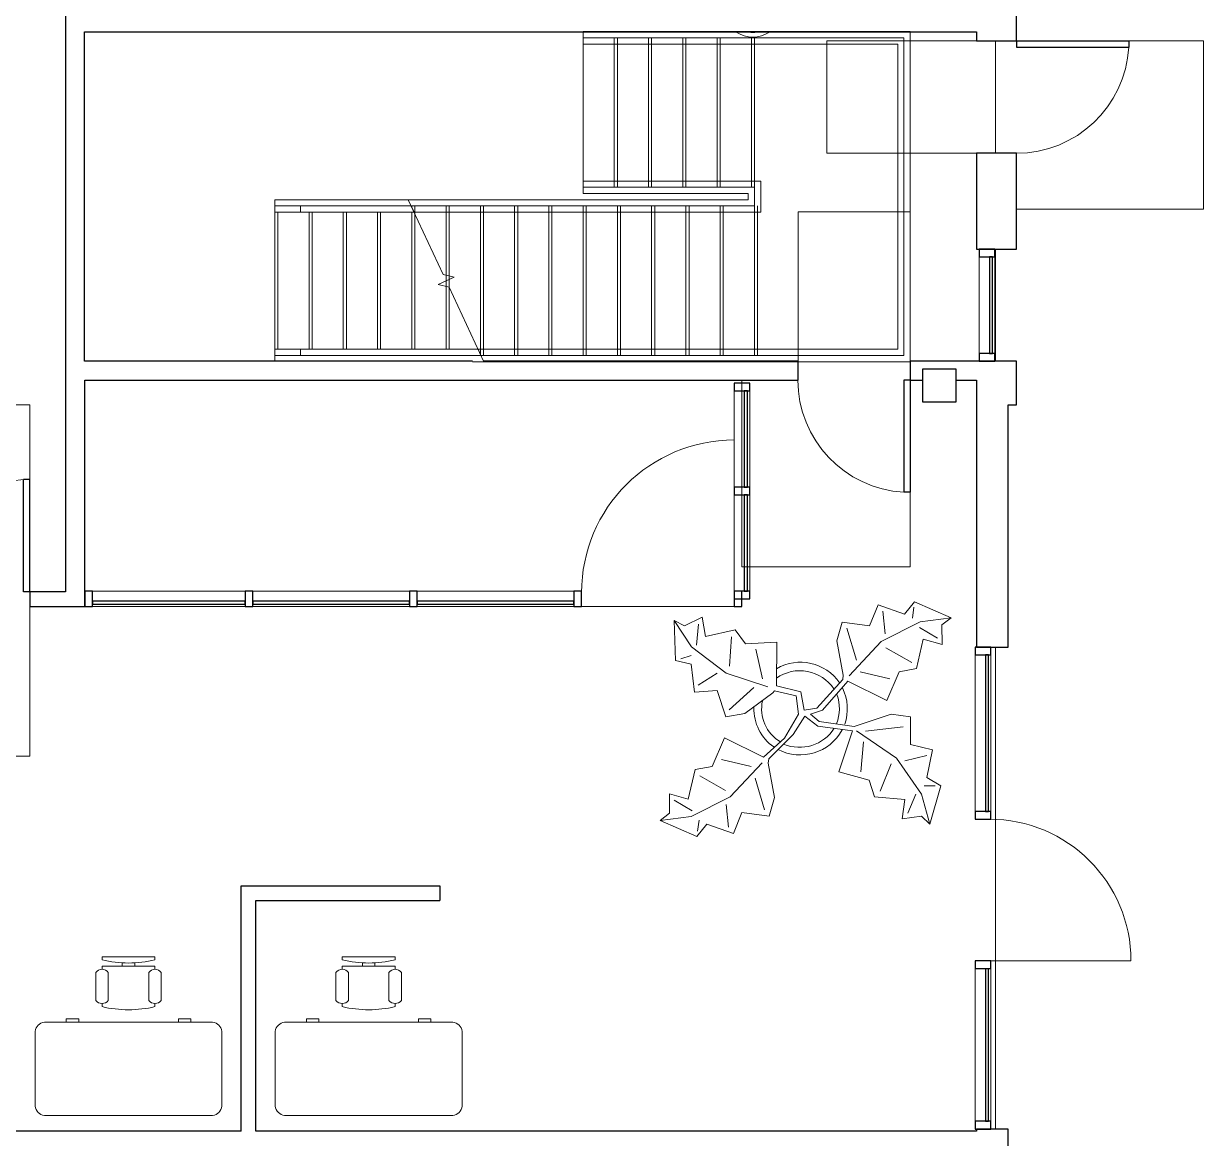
# Model space of a CAD drawing. Header units: millimetres. Extents: x 622 to 32901, y -1338 to 30648.
# Drawn here: x 23280 to 32901, y 13127 to 22218 of the extents above; entities that cross this region are included whole.
import ezdxf

# ---------------------------------------------------------------- set-up
doc = ezdxf.new("R2010")
doc.units = ezdxf.units.MM
doc.header["$MEASUREMENT"] = 0
for name, color, linetype, lineweight in [('A-010-M_ROOM_SEPARATION', 32, 'Continuous', 18), ('A-200-M_WALL_EXT', 113, 'Continuous', 18), ('A-200-M_WALL_INT', 2, 'Continuous', 18), ('A-214-M_CURT_WALL', 52, 'Continuous', 18), ('A-215-M_CURT_PANEL', 51, 'Continuous', 18), ('A-230-M_FLOOR', 192, 'Continuous', 18), ('A-242-M_STAIR', 31, 'Continuous', 18), ('A-242-MB_STAIR', 31, 'Continuous', 18), ('A-325-M_DOOR', 31, 'Continuous', 18), ('A-325-M_DOOR_PANEL', 31, 'Continuous', 18), ('A-340-M_RAILING', 11, 'Continuous', 18), ('A-700-M_FFE', 30, 'Continuous', 9), ('E-640-M_COMM', 231, 'Continuous', 9), ('S-280-M_COLUMN', 52, 'Continuous', 18)]:
    doc.layers.add(name, color=color, linetype=linetype, lineweight=lineweight)

# ---------------------------------------------------------------- blocks, each defined once
blk = doc.blocks.new('Door-Curtain-Wall-Single-Glass - Door-Curtain-Wall-Single-Glass-665438-Level 1')
at = {"layer": 'A-325-M_DOOR', "color": 8}
blk.add_arc((22.75, 2), 45.5, 90, 180, dxfattribs=at)
at = {"layer": 'A-325-M_DOOR_PANEL', "color": 8}
blk.add_line((22.75, 2.5), (22.75, 47.5), dxfattribs=at)
blk = doc.blocks.new('Single-Flush_BVL - 36_ x 84_-458278-Level 1')
at = {"layer": 'A-325-M_DOOR', "color": 8}
for p, q in [((-18, 54.44), (-18, 6.44)), ((18, 54.44), (-18, 54.44)), ((18, 6.44), (18, 54.44)), ((-36, -6.44), (-36, -66.44)), ((18, -66.44), (18, -6.44)), ((-36, -66.44), (18, -66.44))]:
    blk.add_line(p, q, dxfattribs=at)
blk.add_arc((18, -6.44), 36.07, 180, 266.8211, dxfattribs=at)
at = {"layer": 'A-325-M_DOOR_PANEL', "color": 55, "lineweight": 30}
for p, q in [((16, -6.44), (16, -42.45)), ((18, -6.44), (16, -6.44)), ((18, -6.44), (18, -42.45)), ((18, -42.45), (16, -42.45))]:
    blk.add_line(p, q, dxfattribs=at)
blk = doc.blocks.new('Rectangular Mullion - 2_5_ x 5_ rectangular-378835-Level 1')
at = {"layer": 'A-214-M_CURT_WALL', "color": 55, "lineweight": 30}
for p, q in [((0, 2.5), (-2.5, 2.5)), ((-2.5, 2.5), (-2.5, -2.5)), ((0, -2.5), (0, 2.5)), ((-2.5, -2.5), (0, -2.5))]:
    blk.add_line(p, q, dxfattribs=at)
blk = doc.blocks.new('Single-Flush_BVL - 36_ x 84_-673132-Level 1')
at = {"layer": 'A-325-M_DOOR', "color": 8}
for p, q in [((-18, 51), (-18, 3)), ((18, 51), (-18, 51)), ((18, 3), (18, 51)), ((-36, -3), (-36, -63)), ((18, -63), (18, -3)), ((-36, -63), (18, -63))]:
    blk.add_line(p, q, dxfattribs=at)
blk.add_arc((18, -3), 36.07, 180, 266.8211, dxfattribs=at)
at = {"layer": 'A-325-M_DOOR_PANEL', "color": 55, "lineweight": 30}
for p, q in [((16, -3), (16, -39.01)), ((18, -3), (16, -3)), ((18, -3), (18, -39.01)), ((18, -39.01), (16, -39.01))]:
    blk.add_line(p, q, dxfattribs=at)
blk = doc.blocks.new('Single-Flush_BVL - 36_ x 84_-458762-Level 1')
at = {"layer": 'A-325-M_DOOR', "color": 8}
for p, q in [((-36, 62.37), (18, 62.37)), ((-36, 2.37), (-36, 62.37)), ((18, 62.37), (18, 2.37)), ((-18, -50.38), (-18, -2.38)), ((18, -2.38), (18, -50.38)), ((18, -50.38), (-18, -50.38))]:
    blk.add_line(p, q, dxfattribs=at)
blk.add_arc((18, 2.37), 36.07, 93.1789, 180, dxfattribs=at)
at = {"layer": 'A-325-M_DOOR_PANEL', "color": 55, "lineweight": 30}
for p, q in [((16, 2.37), (16, 38.39)), ((18, 38.39), (16, 38.39)), ((18, 2.37), (18, 38.39)), ((18, 2.37), (16, 2.37))]:
    blk.add_line(p, q, dxfattribs=at)
blk = doc.blocks.new('Glulam-Western Species-Column - 10_75x10_5-390985-Level 1')
at = {"layer": 'S-280-M_COLUMN', "color": 55, "lineweight": 30}
for p, q in [((5.375, 5.25), (-5.375, 5.25)), ((-5.375, 5.25), (-5.375, -5.25)), ((5.375, -5.25), (5.375, 5.25)), ((-5.375, -5.25), (5.375, -5.25))]:
    blk.add_line(p, q, dxfattribs=at)
blk = doc.blocks.new('Top Rail Type - Top Rail_Internal_-393316-Level 1')
at = {"layer": 'A-340-M_RAILING', "color": 8}
for p, q in [((1594.56, 484.53), (1594.56, 486.53)), ((1594.56, 486.53), (1602.81, 486.53)), ((1602.81, 486.53), (1602.81, 484.53)), ((1602.81, 484.53), (1594.56, 484.53))]:
    blk.add_line(p, q, dxfattribs=at)
blk = doc.blocks.new('Top Rail Type - Top Rail_Internal_-V5-Level 1')
at = {"layer": 'A-340-M_RAILING', "color": 8}
for p, q in [((1693.56, 492.53), (1693.56, 494.53)), ((1745.56, 494.53), (1693.56, 494.53)), ((1745.56, 492.53), (1693.56, 492.53)), ((1750.56, 494.53), (1745.56, 494.53)), ((1748.56, 492.53), (1745.56, 492.53)), ((1748.56, 489.53), (1748.56, 492.53)), ((1750.56, 489.53), (1750.56, 494.53)), ((1748.56, 486.53), (1748.56, 489.53)), ((1750.56, 484.53), (1750.56, 489.53)), ((1594.56, 486.53), (1594.56, 484.53)), ((1594.56, 486.53), (1638.37, 486.53)), ((1639.3, 484.53), (1638.37, 486.53)), ((1638.37, 486.53), (1748.56, 486.53)), ((1594.56, 484.53), (1639.3, 484.53)), ((1639.3, 484.53), (1748.56, 484.53)), ((1748.56, 484.53), (1750.56, 484.53))]:
    blk.add_line(p, q, dxfattribs=at)
blk = doc.blocks.new('Top Rail Type - Top Rail_Internal_-393327-Level 1')
at = {"layer": 'A-340-M_RAILING', "color": 8}
for p, q in [((1594.56, 438.53), (1594.56, 440.53)), ((1594.56, 440.53), (1602.81, 440.53)), ((1602.81, 440.53), (1602.81, 438.53)), ((1602.81, 438.53), (1594.56, 438.53))]:
    blk.add_line(p, q, dxfattribs=at)
blk = doc.blocks.new('Top Rail Type - Top Rail_Internal_-V6-Level 1')
at = {"layer": 'A-340-M_RAILING', "color": 8}
for p, q in [((1693.56, 538.53), (1693.56, 540.53)), ((1759.56, 540.53), (1693.56, 540.53)), ((1759.56, 538.53), (1693.56, 538.53)), ((1796.56, 540.53), (1759.56, 540.53)), ((1794.56, 538.53), (1759.56, 538.53)), ((1794.56, 440.53), (1794.56, 538.53)), ((1796.56, 438.53), (1796.56, 540.53)), ((1594.56, 440.53), (1594.56, 438.53)), ((1594.56, 440.53), (1659.82, 440.53)), ((1660.75, 438.53), (1659.82, 440.53)), ((1659.82, 440.53), (1748.56, 440.53)), ((1748.56, 440.53), (1794.56, 440.53)), ((1594.56, 438.53), (1660.75, 438.53)), ((1660.75, 438.53), (1748.56, 438.53)), ((1748.56, 438.53), (1796.56, 438.53))]:
    blk.add_line(p, q, dxfattribs=at)
blk = doc.blocks.new('System Panel - Glazed-696179-Level 1')
at = {"layer": 'A-215-M_CURT_PANEL', "color": 55, "lineweight": 30}
for p, q in [((15.4375, 1.75), (-15.4375, 1.75)), ((-15.4375, 1.75), (-15.4375, 0.75)), ((-15.4375, 0.75), (15.4375, 0.75)), ((15.4375, 0.75), (15.4375, 1.75))]:
    blk.add_line(p, q, dxfattribs=at)
blk = doc.blocks.new('Rectangular Mullion - 2_5_ x 5_ rectangular-696177-Level 1')
at = {"layer": 'A-214-M_CURT_WALL', "color": 8}
for p, q in [((1742.06, 396.28), (1742.06, 427.16)), ((1747.06, 396.28), (1747.06, 427.16))]:
    blk.add_line(p, q, dxfattribs=at)
blk = doc.blocks.new('Rectangular Mullion - 2_5_ x 5_ rectangular-341514-Level 1')
at = {"layer": 'A-214-M_CURT_WALL', "color": 55, "lineweight": 30}
for p, q in [((-2.5, 2.5), (0, 2.5)), ((-2.5, -2.5), (-2.5, 2.5)), ((0, 2.5), (0, -2.5)), ((0, -2.5), (-2.5, -2.5))]:
    blk.add_line(p, q, dxfattribs=at)
blk = doc.blocks.new('Rectangular Mullion - 2_5_ x 5_ rectangular-341525-Level 1')
at = {"layer": 'A-214-M_CURT_WALL', "color": 55, "lineweight": 30}
for p, q in [((0, 2.5), (-2.5, 2.5)), ((-2.5, 2.5), (-2.5, -2.5)), ((0, -2.5), (0, 2.5)), ((-2.5, -2.5), (0, -2.5))]:
    blk.add_line(p, q, dxfattribs=at)
blk = doc.blocks.new('Rectangular Mullion - 2_5_ x 5_ rectangular-341508-Level 1')
at = {"layer": 'A-214-M_CURT_WALL', "color": 55, "lineweight": 30}
for p, q in [((-1.25, 2.5), (1.25, 2.5)), ((-1.25, -2.5), (-1.25, 2.5)), ((1.25, 2.5), (1.25, -2.5)), ((1.25, -2.5), (-1.25, -2.5))]:
    blk.add_line(p, q, dxfattribs=at)
blk = doc.blocks.new('Door-Curtain-Wall-Single-Glass - Door-Curtain-Wall-Single-Glass-696195-Level 1')
at = {"layer": 'A-325-M_DOOR', "color": 8}
blk.add_arc((24.5, 2), 49, 90, 180, dxfattribs=at)
blk = doc.blocks.new('System Panel - Glazed-696196-Level 1')
at = {"layer": 'A-215-M_CURT_PANEL', "color": 55, "lineweight": 30}
for p, q in [((25.12, 1.75), (-25.12, 1.75)), ((-25.12, 1.75), (-25.12, 0.75)), ((-25.12, 0.75), (25.12, 0.75)), ((25.12, 0.75), (25.12, 1.75))]:
    blk.add_line(p, q, dxfattribs=at)
blk = doc.blocks.new('System Panel - Glazed-696197-Level 1')
at = {"layer": 'A-215-M_CURT_PANEL', "color": 55, "lineweight": 30}
for p, q in [((24.5, 1.75), (-24.5, 1.75)), ((-24.5, 1.75), (-24.5, 0.75)), ((-24.5, 0.75), (24.5, 0.75)), ((24.5, 0.75), (24.5, 1.75))]:
    blk.add_line(p, q, dxfattribs=at)
blk = doc.blocks.new('Rectangular Mullion - 2_5_ x 5_ rectangular-335813-Level 1')
at = {"layer": 'A-214-M_CURT_WALL', "color": 8}
for p, q in [((1640.31, 362.91), (1690.56, 362.91)), ((1640.31, 357.91), (1690.56, 357.91))]:
    blk.add_line(p, q, dxfattribs=at)
blk = doc.blocks.new('Rectangular Mullion - 2_5_ x 5_ rectangular-571055-Level 1')
at = {"layer": 'A-214-M_CURT_WALL', "color": 8}
for p, q in [((1536.06, 362.91), (1585.06, 362.91)), ((1536.06, 357.91), (1585.06, 357.91))]:
    blk.add_line(p, q, dxfattribs=at)
blk = doc.blocks.new('Rectangular Mullion - 2_5_ x 5_ rectangular-664213-Level 1')
at = {"layer": 'A-214-M_CURT_WALL', "color": 55, "lineweight": 30}
for p, q in [((0, 2.5), (-2.5, 2.5)), ((-2.5, 2.5), (-2.5, -2.5)), ((0, -2.5), (0, 2.5)), ((-2.5, -2.5), (0, -2.5))]:
    blk.add_line(p, q, dxfattribs=at)
blk = doc.blocks.new('System Panel - Glazed-378836-Level 1')
at = {"layer": 'A-215-M_CURT_PANEL', "color": 55, "lineweight": 30}
for p, q in [((25.13, 1.75), (-25.13, 1.75)), ((-25.13, 1.75), (-25.13, 0.75)), ((-25.13, 0.75), (25.13, 0.75)), ((25.13, 0.75), (25.13, 1.75))]:
    blk.add_line(p, q, dxfattribs=at)
blk = doc.blocks.new('System Panel - Glazed-571059-Level 1')
at = {"layer": 'A-215-M_CURT_PANEL', "color": 55, "lineweight": 30}
for p, q in [((24.5, 1.75), (-24.5, 1.75)), ((-24.5, 1.75), (-24.5, 0.75)), ((-24.5, 0.75), (24.5, 0.75)), ((24.5, 0.75), (24.5, 1.75))]:
    blk.add_line(p, q, dxfattribs=at)
blk = doc.blocks.new('Rectangular Mullion - 2_5_ x 5_ rectangular-378838-Level 1')
at = {"layer": 'A-214-M_CURT_WALL', "color": 55, "lineweight": 30}
for p, q in [((-2.5, 2.5), (0, 2.5)), ((-2.5, -2.5), (-2.5, 2.5)), ((0, 2.5), (0, -2.5)), ((0, -2.5), (-2.5, -2.5))]:
    blk.add_line(p, q, dxfattribs=at)
blk = doc.blocks.new('Rectangular Mullion - 2_5_ x 5_ rectangular-341510-Level 1')
at = {"layer": 'A-214-M_CURT_WALL', "color": 8}
for p, q in [((1335.18, -332.59), (1385.43, -332.59)), ((1385.43, -337.59), (1335.18, -337.59))]:
    blk.add_line(p, q, dxfattribs=at)
blk = doc.blocks.new('Rectangular Mullion - 2_5_ x 5_ rectangular-571056-Level 1')
at = {"layer": 'A-214-M_CURT_WALL', "color": 8}
for p, q in [((1819.43, 192.66), (1819.43, 241.66)), ((1824.43, 241.66), (1824.43, 192.66))]:
    blk.add_line(p, q, dxfattribs=at)
blk = doc.blocks.new('Rectangular Mullion - 2_5_ x 5_ rectangular-378831-Level 1')
at = {"layer": 'A-214-M_CURT_WALL', "color": 55, "lineweight": 30}
for p, q in [((-1.25, 2.5), (1.25, 2.5)), ((-1.25, -2.5), (-1.25, 2.5)), ((1.25, 2.5), (1.25, -2.5)), ((1.25, -2.5), (-1.25, -2.5))]:
    blk.add_line(p, q, dxfattribs=at)
blk = doc.blocks.new('System Panel - Glazed-527979-Level 1')
at = {"layer": 'A-215-M_CURT_PANEL', "color": 55, "lineweight": 30}
for p, q in [((15.5, 1.75), (-15.5, 1.75)), ((-15.5, 1.75), (-15.5, 0.75)), ((-15.5, 0.75), (15.5, 0.75)), ((15.5, 0.75), (15.5, 1.75))]:
    blk.add_line(p, q, dxfattribs=at)
blk = doc.blocks.new('Rectangular Mullion - 2_5_ x 5_ rectangular-527977-Level 1')
at = {"layer": 'A-214-M_CURT_WALL', "color": 8}
for p, q in [((1820.75, 439.16), (1820.75, 470.16)), ((1825.75, 439.16), (1825.75, 470.16))]:
    blk.add_line(p, q, dxfattribs=at)
blk = doc.blocks.new('TV_BVL - Conference Room TV - 65_-560267-Level 1')
at = {"layer": 'E-640-M_COMM'}
for p, q in [((-28.35, 1.94), (-28.35, -1.94)), ((28.35, 1.94), (-28.35, 1.94)), ((28.35, -1.94), (28.35, 1.94)), ((-28.35, -1.94), (28.35, -1.94))]:
    blk.add_line(p, q, dxfattribs=at)
for radius, start, end in [(9.7, 56.6266, 123.3734), (8.24, 80.5883, 99.4117), (9.7, 167.6816, 168.463), (8.24, 165.4562, 166.391), (8.24, 13.609, 14.5438), (9.7, 11.537, 12.3184), (9.7, 191.537, 348.463), (8.24, 193.609, 346.391)]:
    blk.add_arc((0, 0), radius, start, end, dxfattribs=at)
blk = doc.blocks.new('Plant - Rubber or Philodendron')
at = {"linetype": 'Continuous'}
for p, q in [((13.3837, 12.301), (14.68, 13.9039)), ((14.68, 13.9039), (19.3848, 11.8146)), ((8.8871, 10.7908), (9.9809, 13.4933)), ((9.9809, 13.4933), (13.3837, 12.301)), ((10.5828, 12.6946), (10.8893, 9.7953)), ((14.5816, 13.2037), (14.3848, 11.8033)), ((-16.2005, 11.4774), (-13.9899, 8.1064)), ((-16.2005, 11.4774), (-14.8639, 10.7964)), ((-16.0159, 6.3329), (-16.2005, 11.4774)), ((-14.8639, 10.7964), (-12.6195, 11.8975)), ((-13.3174, 8.325), (-13.0735, 11.0065)), ((-12.6195, 11.8975), (-12.1909, 9.4345)), ((4.6914, 8.8812), (5.3859, 11.2828)), ((5.3859, 11.2828), (8.8871, 10.7908)), ((15.3859, 11.3055), (10.3916, 8.7942)), ((15.2875, 10.6053), (17.5907, 9.2105)), ((19.3848, 11.8146), (15.3859, 11.3055)), ((19.3848, 11.8146), (18.1868, 10.9119)), ((18.1868, 10.9119), (18.1925, 8.4119)), ((-12.1909, 9.4345), (-8.3829, 10.3)), ((-8.8369, 9.409), (-9.0894, 5.6095)), ((-8.3829, 10.3), (-7.0549, 8.501)), ((5.9878, 10.4842), (7.1971, 6.3869)), ((15.7909, 9.1065), (14.8995, 5.3044)), ((18.1925, 8.4119), (15.7909, 9.1065)), ((-13.9899, 8.1064), (-9.5434, 4.7185)), ((-7.0549, 8.501), (-3.0284, 8.6941)), ((-4.8529, 4.012), (-5.7184, 7.82)), ((-3.0284, 8.6941), (-3.0709, 3.1041)), ((4.6914, 8.8812), (5.5014, 4.4831)), ((10.3916, 8.7942), (6.2847, 4.4028)), ((14.2977, 6.1031), (10.9934, 7.9956)), ((-14.0069, 5.8704), (-16.0159, 6.3329)), ((-15.3434, 6.5514), (-13.9984, 6.9884)), ((-13.5868, 2.2894), (-14.0069, 5.8704)), ((-13.1329, 3.1804), (-10.6614, 4.727)), ((-9.5434, 4.7185), (-4.1917, 2.9888)), ((7.7005, 4.8881), (11.5025, 3.9967)), ((12.7005, 4.8994), (11.1089, 1.1958)), ((14.8995, 5.3044), (12.7005, 4.8994)), ((-3.0709, 3.1041), (0.0797, 2.3163)), ((2.1141, 0.2298), (5.4346, 3.9146)), ((6.1032, 3.6844), (2.8262, -0.031)), ((5.4346, 3.9146), (5.5014, 4.4831)), ((11.1089, 1.1958), (6.1032, 3.6844)), ((-10.6784, 2.491), (-13.5868, 2.2894)), ((-9.5858, -0.8715), (-10.6784, 2.491)), ((-9.1318, 0.0195), (-5.9793, 2.9025)), ((-7.1228, -0.443), (-3.5248, 2.2131)), ((-3.5248, 2.2131), (-3.3011, 2.4355)), ((-3.3011, 2.4355), (-0.5306, 1.7947)), ((-0.5306, 1.7947), (-0.2255, -0.5527)), ((-0.5306, 1.7947), (-0.5306, 1.7947)), ((0.0797, 2.3163), (0.4866, -0.031)), ((0.4866, -0.031), (2.1141, 0.2298)), ((-7.1228, -0.443), (-9.5858, -0.8715)), ((-2.019, -3.6148), (-0.2255, -0.5527)), ((-0.9375, -3.1608), (0.5883, -0.8135)), ((0.5883, -0.8135), (2.2447, -2.0916)), ((2.8262, -0.031), (1.3003, -0.5527)), ((1.3003, -0.5527), (2.4193, -1.4655)), ((2.4193, -1.4655), (6.895, -2.1175)), ((11.6605, -0.5413), (6.895, -2.1175)), ((11.6605, -0.5413), (14.1354, -0.8948)), ((14.1354, -0.8948), (14.1354, -4.4304)), ((2.2447, -2.0916), (6.7108, -2.6626)), ((4.943, -7.9659), (6.7108, -2.6626)), ((12.3677, -6.1981), (7.219, -2.6772)), ((8.3544, -2.7453), (13.1973, -2.1704)), ((-11.3237, -7.2629), (-9.7321, -3.5593)), ((-9.7321, -3.5593), (-4.7264, -6.0479)), ((-2.019, -3.6148), (-4.7264, -6.0479)), ((-4.0579, -6.2781), (-0.9375, -3.1608)), ((8.125, -4.0768), (7.7715, -7.9659)), ((14.1354, -4.4304), (16.9638, -5.1375)), ((16.2567, -5.8446), (13.4283, -6.5517)), ((16.9638, -5.1375), (16.2567, -8.673)), ((-13.5228, -7.6679), (-11.3237, -7.2629)), ((-6.3237, -7.2516), (-10.1257, -6.3602)), ((-9.0148, -11.1577), (-4.9047, -6.8122)), ((-4.1246, -6.8466), (-4.0579, -6.2781)), ((-3.3146, -11.2447), (-4.1246, -6.8466)), ((10.2463, -10.4408), (11.6605, -6.9053)), ((15.5496, -10.7943), (12.3677, -6.1981)), ((-14.4141, -11.4699), (-13.5228, -7.6679)), ((-12.921, -8.4665), (-9.6166, -10.359)), ((-4.611, -12.8477), (-5.8203, -8.7504)), ((8.8321, -9.0266), (4.943, -7.9659)), ((9.5392, -11.1479), (8.8321, -9.0266)), ((16.2567, -8.673), (18.0245, -9.7337)), ((17.3174, -9.7337), (15.9032, -9.7337)), ((18.0245, -9.7337), (16.6103, -14.6834)), ((-16.8157, -10.7754), (-14.4141, -11.4699)), ((-16.8101, -13.2754), (-16.8157, -10.7754)), ((-13.9107, -12.9688), (-16.2139, -11.574)), ((-14.0091, -13.669), (-9.0148, -11.1577)), ((-3.3146, -11.2447), (-4.0092, -13.6463)), ((13.4283, -11.5015), (9.5392, -11.1479)), ((13.0748, -13.9763), (13.4283, -11.5015)), ((14.8425, -10.7943), (13.7819, -13.2692)), ((16.6103, -14.6834), (15.5496, -10.7943)), ((-18.008, -14.1781), (-16.8101, -13.2754)), ((-9.206, -15.0581), (-9.5126, -12.1588)), ((-7.5103, -13.1543), (-8.6042, -15.8568)), ((-4.0092, -13.6463), (-7.5103, -13.1543)), ((15.5496, -13.6228), (13.0748, -13.9763)), ((16.6103, -14.6834), (15.5496, -13.6228)), ((-18.008, -14.1781), (-14.0091, -13.669)), ((-13.3032, -16.2674), (-18.008, -14.1781)), ((-12.0069, -14.6645), (-13.3032, -16.2674)), ((-13.2048, -15.5672), (-13.008, -14.1668)), ((-8.6042, -15.8568), (-12.0069, -14.6645))]:
    blk.add_line(p, q, dxfattribs=at)
for centre, radius, start, end in [((0, 0), 6.1275, 34.37569, 120.1028), ((-0.0601, -0.2075), 5.2461, 33.82192, 124.9414), ((-0.2664, 0.1682), 5.2775, 338.4094, 20.03007), ((-0.098, 0.1364), 6.1288, 341.2017, 26.09184), ((0.0308, 0.1664), 6, 178.6147, 235.1169), ((0.0308, 0.1664), 5, 168.1647, 238.6725), ((-0.0234, 0.3825), 6.1492, 242.5812, 331.2714), ((-0.1102, 0.4886), 5.2883, 247.3711, 327.472)]:
    blk.add_arc(centre, radius, start, end, dxfattribs=at)
blk = doc.blocks.new('Desk - 30 x 60 in.')
at = {"linetype": 'Continuous'}
for p, q in [((-26.999995, 0), (26.999995, 0)), ((-29.999995, -27), (-29.999995, -3)), ((29.999995, -3), (29.999995, -27)), ((26.999995, -30), (-26.999995, -30)), ((-20.000005, -30), (-20.000005, -31)), ((-16.000005, -31), (-16.000005, -30)), ((15.999995, -31), (15.999995, -30)), ((19.999995, -30), (19.999995, -31)), ((-20.000005, -31), (-16.000005, -31)), ((19.999995, -31), (15.999995, -31))]:
    blk.add_line(p, q, dxfattribs=at)
for centre, start, end in [((-26.499995, -3.5), 98.1301, 171.8699), ((26.499995, -3.5), 8.130102, 81.8699), ((-26.499995, -26.5), 188.1301, 261.8699), ((26.499995, -26.5), 278.1301, 351.8699)]:
    blk.add_arc(centre, 3.535534, start, end, dxfattribs=at)
blk = doc.blocks.new('Chair - Desk')
at = {"linetype": 'Continuous'}
for p, q in [((-8.5, 0), (-8.5, -1)), ((-8.5, 0), (8.5, 0)), ((8.5, 0), (8.5, -1)), ((-8.5, -3), (-8.5, -4)), ((-8.5, -3), (8.5, -3)), ((-2, -3), (-2, -1.9355)), ((2, -1.9576), (2, -3)), ((8.5, -3), (8.5, -4)), ((-10.5, -5), (-10.5, -14)), ((-6.5, -14), (-6.5, -5)), ((6.5, -5), (6.5, -14)), ((10.5, -14), (10.5, -5)), ((-8.5, -15), (-8.5, -16)), ((8.5, -15), (8.5, -16))]:
    blk.add_line(p, q, dxfattribs=at)
for centre, radius, start, end in [((0, 34.625), 36.625, 256.5803, 283.4197), ((-8.5, -6.5), 2.5, 36.8699, 143.1301), ((8.5, -6.5), 2.5, 36.8699, 143.1301), ((-8.5, -12.5), 2.5, 216.8699, 323.1301), ((8.5, -12.5), 2.5, 216.8699, 323.1301), ((0, 19.625), 36.625, 256.5803, 283.4197)]:
    blk.add_arc(centre, radius, start, end, dxfattribs=at)

msp = doc.modelspace()

# ---------------------------------------------------------------- linework, layer by layer
at = {"layer": 'A-010-M_ROOM_SEPARATION', "color": 8}
msp.add_line((27830.1, 17463.9), (29074.7, 17463.9), dxfattribs=at)
at = {"layer": 'A-200-M_WALL_EXT', "color": 55, "lineweight": 30}
for p, q in [((31376.6, 22077.2), (31376.6, 22505.8)), ((31049.5, 22150.2), (31049.5, 22077.2)), ((31049.5, 22077.2), (31376.6, 22077.2)), ((31049.5, 21162.8), (31049.5, 20378.5)), ((31376.6, 21162.8), (31049.5, 21162.8)), ((31376.6, 20378.5), (31376.6, 21162.8)), ((31049.5, 20378.5), (31376.6, 20378.5)), ((31376.6, 19464.1), (31049.5, 19464.1)), ((31376.6, 19108.5), (31376.6, 19464.1)), ((31049.5, 19311.7), (31049.5, 17133.7)), ((31308.4, 17133.7), (31308.4, 19108.5)), ((31308.4, 19108.5), (31376.6, 19108.5)), ((31049.5, 17133.7), (31308.4, 17133.7)), ((31049.5, 13203), (31049.5, 13187.2)), ((31308.4, 13203), (31049.5, 13203)), ((31308.4, 12256.9), (31308.4, 13203))]:
    msp.add_line(p, q, dxfattribs=at)
at = {"layer": 'A-200-M_WALL_INT', "color": 55, "lineweight": 30}
for p, q in [((23623.2, 22302.6), (23623.2, 17584.5)), ((23775.6, 22150.2), (31049.5, 22150.2)), ((23775.6, 19464.1), (23775.6, 22150.2)), ((26941.1, 19464.1), (23775.6, 19464.1)), ((29595.4, 19464.1), (27031.7, 19464.1)), ((29595.4, 19311.7), (29595.4, 19464.1)), ((31049.5, 19464.1), (30509.8, 19464.1)), ((30509.8, 19464.1), (30509.8, 19311.7)), ((23778.8, 17463.9), (23778.8, 19311.7)), ((23778.8, 19311.7), (29595.4, 19311.7)), ((30509.8, 19311.7), (30611.4, 19311.7)), ((30884.4, 19311.7), (31049.5, 19311.7)), ((23623.2, 17584.5), (23331.1, 17584.5)), ((23331.1, 17584.5), (23331.1, 17463.9)), ((23331.1, 17463.9), (23778.8, 17463.9)), ((25055, 13187.2), (25055, 15187.2)), ((25055, 15187.2), (26675, 15187.2)), ((26675, 15187.2), (26675, 15067.2)), ((25175, 13187.2), (25175, 15067.2)), ((25175, 15067.2), (26675, 15067.2)), ((25055, 13187.2), (21251.5, 13187.2)), ((31049.5, 13187.2), (25175, 13187.2))]:
    msp.add_line(p, q, dxfattribs=at)
at = {"layer": 'A-230-M_FLOOR', "color": 8}
for p, q in [((31205.1, 21162.8), (31205.1, 22077.2)), ((31205.1, 19464.1), (31205.1, 20378.5)), ((31205.1, 13203), (31205.1, 17133.7))]:
    msp.add_line(p, q, dxfattribs=at)
at = {"layer": 'A-242-M_STAIR', "color": 8}
for p, q in [((25328.2, 20781.8), (25328.2, 20731)), ((25328.2, 20781.8), (26417.2, 20781.8)), ((25328.2, 20680.2), (25328.2, 19562.6)), ((25353.6, 20680.2), (25353.6, 19562.6)), ((25607.6, 20680.2), (25607.6, 19562.6)), ((25633, 20680.2), (25633, 19562.6)), ((25887, 20680.2), (25887, 19562.6)), ((25912.4, 20680.2), (25912.4, 19562.6)), ((26166.4, 20680.2), (26166.4, 19562.6)), ((26191.8, 20680.2), (26191.8, 19562.6)), ((26445.8, 20680.2), (26445.8, 19562.6)), ((26471.2, 20666.1), (26471.2, 19562.6)), ((26725.2, 20167.3), (26725.2, 20121.4)), ((26750.6, 20161.1), (26750.6, 20133.2)), ((26725.2, 20075.4), (26725.2, 19562.6)), ((26750.6, 20066.9), (26750.6, 19562.6)), ((25328.2, 19511.8), (25328.2, 19464.1)), ((26941.1, 19461), (27033.1, 19461))]:
    msp.add_line(p, q, dxfattribs=at)
at = {"layer": 'A-242-MB_STAIR', "color": 8}
for p, q in [((27842.8, 22153.4), (27842.8, 22102.6)), ((29460.5, 22153.4), (27842.8, 22153.4)), ((30509.8, 22153.4), (29460.5, 22153.4)), ((30509.8, 19461), (30509.8, 22153.4)), ((29460.5, 22102.6), (27842.8, 22102.6)), ((27842.8, 20883.4), (27842.8, 22102.6)), ((28096.8, 20883.4), (28096.8, 22102.6)), ((28122.2, 20883.4), (28122.2, 22102.6)), ((28376.2, 20883.4), (28376.2, 22102.6)), ((28401.6, 20883.4), (28401.6, 22102.6)), ((28655.6, 20883.4), (28655.6, 22102.6)), ((28681, 20883.4), (28681, 22102.6)), ((28935, 20883.4), (28935, 22102.6)), ((28960.4, 20883.4), (28960.4, 22102.6)), ((29214.4, 20883.4), (29214.4, 22102.6)), ((29239.8, 20883.4), (29239.8, 22102.6)), ((30459, 22102.6), (29460.5, 22102.6)), ((30459, 19511.8), (30459, 22102.6)), ((27842.8, 20883.4), (27842.8, 20832.6)), ((29239.8, 20883.4), (27842.8, 20883.4)), ((29239.8, 20832.6), (29239.8, 20883.4)), ((26417.2, 20781.8), (29189, 20781.8)), ((26701, 20173.2), (26417.2, 20781.8)), ((29189, 20832.6), (27842.8, 20832.6)), ((29189, 20832.6), (29189, 20781.8)), ((29239.8, 20832.6), (29239.8, 20731)), ((26440.9, 20731), (29189, 20731)), ((26445.8, 20731), (26445.8, 20720.5)), ((26471.2, 20731), (26471.2, 20666.1)), ((26725.2, 20731), (26725.2, 20167.3)), ((26750.6, 20731), (26750.6, 20161.1)), ((27004.6, 20731), (27004.6, 19522.2)), ((27030, 20731), (27030, 19511.8)), ((27284, 20731), (27284, 19511.8)), ((27309.4, 20731), (27309.4, 19511.8)), ((27563.4, 20731), (27563.4, 19511.8)), ((27588.8, 20731), (27588.8, 19511.8)), ((27842.8, 20731), (27842.8, 19511.8)), ((27868.2, 20731), (27868.2, 19511.8)), ((28122.2, 20731), (28122.2, 19511.8)), ((28147.6, 20731), (28147.6, 19511.8)), ((28401.6, 20731), (28401.6, 19511.8)), ((28427, 20731), (28427, 19511.8)), ((28681, 20731), (28681, 19511.8)), ((28706.4, 20731), (28706.4, 19511.8)), ((28960.4, 20731), (28960.4, 19511.8)), ((28985.8, 20731), (28985.8, 19511.8)), ((29189, 20731), (29239.8, 20731)), ((29189, 20731), (29239.8, 20731)), ((29239.8, 20731), (29239.8, 19511.8)), ((29265.2, 20731), (29265.2, 19511.8)), ((26660.5, 20091.2), (26789.9, 20151.6)), ((26789.9, 20151.6), (26701, 20173.2)), ((26725.2, 20121.4), (26725.2, 20075.4)), ((26750.6, 20133.2), (26750.6, 20066.9)), ((26749.3, 20069.6), (26660.5, 20091.2)), ((27033.1, 19461), (26749.3, 20069.6)), ((27009.5, 19511.8), (29298.5, 19511.8)), ((27033.1, 19461), (29298.5, 19461)), ((29298.5, 19511.8), (30459, 19511.8)), ((29298.5, 19461), (30509.8, 19461))]:
    msp.add_line(p, q, dxfattribs=at)

# ---------------------------------------------------------------- block references
at = {"layer": 'A-214-M_CURT_WALL', "color": 8, "xscale": 25.4, "yscale": 25.4, "zscale": 25.4}
for name, p, rotation in [('Rectangular Mullion - 2_5_ x 5_ rectangular-341525-Level 1', (31136.9, 20378.5), 89.99999999999937), ('Rectangular Mullion - 2_5_ x 5_ rectangular-341525-Level 1', (29138.2, 19286.3), 90), ('Rectangular Mullion - 2_5_ x 5_ rectangular-378835-Level 1', (31103.5, 17133.7), 89.99999999999987), ('Rectangular Mullion - 2_5_ x 5_ rectangular-341510-Level 1', (22592.1, -18119.9), 90.00000000000018)]:
    msp.add_blockref(name, p, dxfattribs=dict(at, rotation=rotation))
for name, p in [('Rectangular Mullion - 2_5_ x 5_ rectangular-527977-Level 1', (-15173.6, 8373.1)), ('Rectangular Mullion - 2_5_ x 5_ rectangular-696177-Level 1', (-15173.6, 8373.1)), ('Rectangular Mullion - 2_5_ x 5_ rectangular-696177-Level 1', (-15173.6, 7525.4)), ('Rectangular Mullion - 2_5_ x 5_ rectangular-571055-Level 1', (-15173.6, 8373.1)), ('Rectangular Mullion - 2_5_ x 5_ rectangular-335813-Level 1', (-16513.5, 8373.1)), ('Rectangular Mullion - 2_5_ x 5_ rectangular-335813-Level 1', (-15173.6, 8373.1)), ('Rectangular Mullion - 2_5_ x 5_ rectangular-664213-Level 1', (29138.2, 17527.4)), ('Rectangular Mullion - 2_5_ x 5_ rectangular-571056-Level 1', (-15173.6, 8373.1))]:
    msp.add_blockref(name, p, dxfattribs=at)
at = {"layer": 'A-214-M_CURT_WALL', "color": 8, "extrusion": (0, 0, -1), "xscale": 25.4, "yscale": 25.4, "zscale": 25.4}
for name, p, rotation in [('Rectangular Mullion - 2_5_ x 5_ rectangular-341514-Level 1', (-31136.9, 19464.1), 270.0000000000006), ('Rectangular Mullion - 2_5_ x 5_ rectangular-341508-Level 1', (-29138.2, 18406.9), 270), ('Rectangular Mullion - 2_5_ x 5_ rectangular-341514-Level 1', (-29138.2, 17527.4), 270), ('Rectangular Mullion - 2_5_ x 5_ rectangular-378831-Level 1', (-31103.5, 15762.1), 270.0000000000001), ('Rectangular Mullion - 2_5_ x 5_ rectangular-378831-Level 1', (-31103.5, 14542.9), 270.0000000000001), ('Rectangular Mullion - 2_5_ x 5_ rectangular-378838-Level 1', (-31103.5, 13203), 270.0000000000001)]:
    msp.add_blockref(name, p, dxfattribs=dict(at, rotation=rotation))
for name, p in [('Rectangular Mullion - 2_5_ x 5_ rectangular-341514-Level 1', (-23778.8, 17527.4)), ('Rectangular Mullion - 2_5_ x 5_ rectangular-341508-Level 1', (-25118.6, 17527.4)), ('Rectangular Mullion - 2_5_ x 5_ rectangular-341508-Level 1', (-26458.5, 17527.4)), ('Rectangular Mullion - 2_5_ x 5_ rectangular-341508-Level 1', (-27798.3, 17527.4))]:
    msp.add_blockref(name, p, dxfattribs=at)
at = {"layer": 'A-215-M_CURT_PANEL', "color": 8, "xscale": 25.4, "yscale": 25.4, "zscale": 25.4}
for name, p, rotation in [('System Panel - Glazed-527979-Level 1', (31136.9, 19921.3), 269.9999999999994), ('System Panel - Glazed-696179-Level 1', (29138.2, 18830.7), 270), ('System Panel - Glazed-696179-Level 1', (29138.2, 17983), 270), ('System Panel - Glazed-696197-Level 1', (24464.6, 17527.4), 180), ('System Panel - Glazed-696196-Level 1', (25788.6, 17527.4), 180), ('System Panel - Glazed-696196-Level 1', (27128.4, 17527.4), 180), ('System Panel - Glazed-378836-Level 1', (31103.5, 16432), 269.9999999999999), ('System Panel - Glazed-571059-Level 1', (31103.5, 13888.8), 269.9999999999999)]:
    msp.add_blockref(name, p, dxfattribs=dict(at, rotation=rotation))
at = {"layer": 'A-325-M_DOOR', "color": 8, "xscale": 25.4, "yscale": 25.4, "zscale": 25.4}
for name, p, rotation in [('Single-Flush_BVL - 36_ x 84_-458278-Level 1', (31213.1, 21620), 89.99999999999993), ('Door-Curtain-Wall-Single-Glass - Door-Curtain-Wall-Single-Glass-665438-Level 1', (31103.5, 15152.5), 269.9999999999999)]:
    msp.add_blockref(name, p, dxfattribs=dict(at, rotation=rotation))
for name, p in [('Single-Flush_BVL - 36_ x 84_-673132-Level 1', (30052.6, 19387.9)), ('Single-Flush_BVL - 36_ x 84_-458762-Level 1', (22873.9, 17524.2)), ('Door-Curtain-Wall-Single-Glass - Door-Curtain-Wall-Single-Glass-696195-Level 1', (28452.4, 17527.4))]:
    msp.add_blockref(name, p, dxfattribs=at)
at = {"layer": 'A-340-M_RAILING', "color": 8, "xscale": 25.4, "yscale": 25.4, "zscale": 25.4}
for name in ['Top Rail Type - Top Rail_Internal_-V6-Level 1', 'Top Rail Type - Top Rail_Internal_-V5-Level 1', 'Top Rail Type - Top Rail_Internal_-393316-Level 1', 'Top Rail Type - Top Rail_Internal_-393327-Level 1']:
    msp.add_blockref(name, (-15173.6, 8373.1), dxfattribs=at)
at = {"layer": 'A-700-M_FFE'}
for name, p, xscale, yscale, zscale in [('Plant - Rubber or Philodendron', (29614, 16621), 63.5, 63.5, 63.5), ('Chair - Desk', (24135.8, 14607.8), 25.4, 25.4, 25.4), ('Chair - Desk', (26094.2, 14607.8), -25.4, 25.4, 25.4)]:
    msp.add_blockref(name, p, dxfattribs=dict(at, xscale=xscale, yscale=yscale, zscale=zscale))
at = {"layer": 'A-700-M_FFE', "yscale": 25.4, "zscale": 25.4, "rotation": 180}
for p, xscale in [((24135.8, 13314), 25.4), ((26094.2, 13314), -25.4)]:
    msp.add_blockref('Desk - 30 x 60 in.', p, dxfattribs=dict(at, xscale=xscale))
at = {"layer": 'E-640-M_COMM', "xscale": 25.4, "yscale": 25.4, "zscale": 25.4, "rotation": 180}
msp.add_blockref('TV_BVL - Conference Room TV - 65_-560267-Level 1', (29226.5, 22355), dxfattribs=at)
at = {"layer": 'S-280-M_COLUMN', "color": 8, "xscale": 25.4, "yscale": 25.4, "zscale": 25.4}
msp.add_blockref('Glulam-Western Species-Column - 10_75x10_5-390985-Level 1', (30747.9, 19267.3), dxfattribs=at)

doc.saveas('drawing.dxf')
